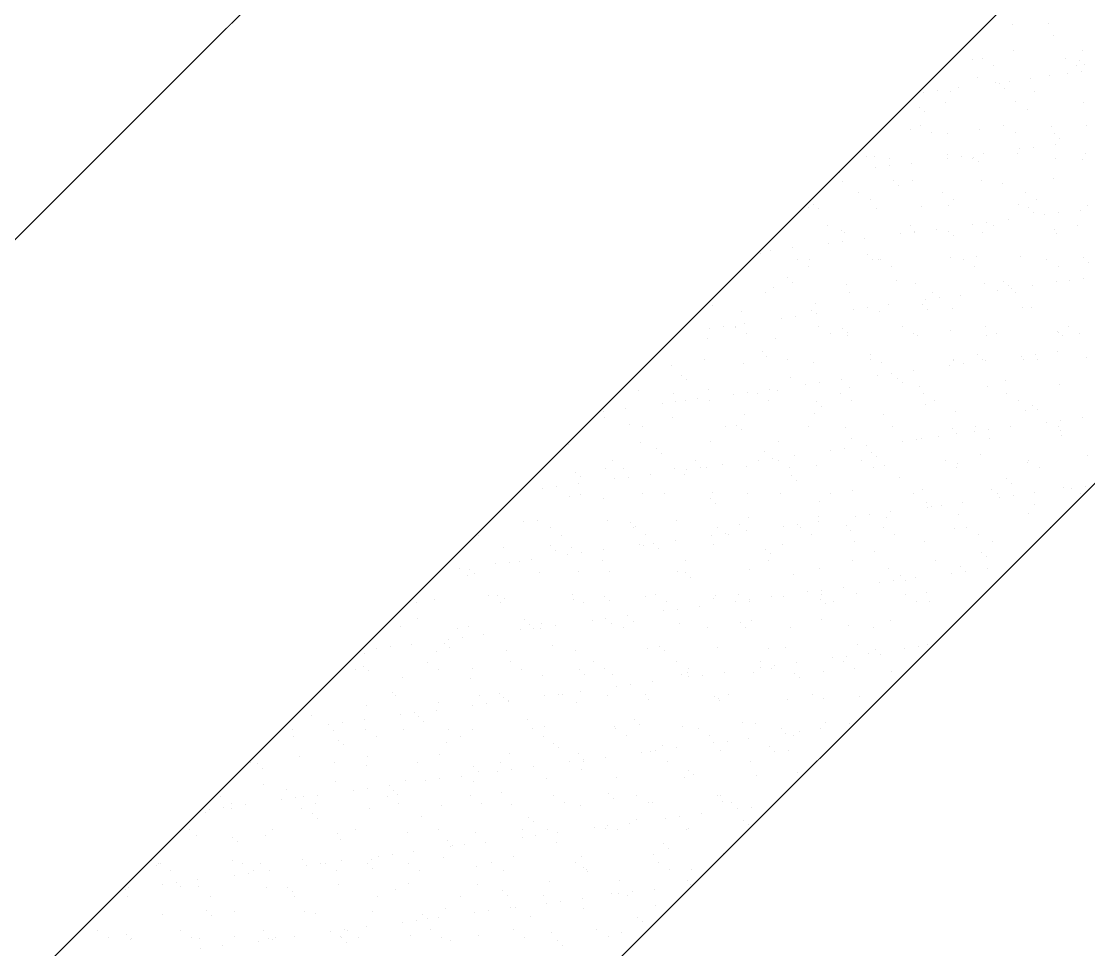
# Model space of a CAD drawing. Header units: millimetres. Extents: x 89805 to 1757503, y 48266 to 267832.
# Drawn here: x 953853.8 to 954253, y 159428.2 to 159775.5 of the extents above; entities that cross this region are included whole.
import ezdxf

# ---------------------------------------------------------------- set-up
doc = ezdxf.new("R2010")
doc.units = ezdxf.units.MM
doc.header["$LTSCALE"] = 1000
doc.layers.add('WALL', color=111, linetype='Continuous')

msp = doc.modelspace()

# ---------------------------------------------------------------- linework, layer by layer
at = {"color": 8, "ltscale": 0.7}
for p, q in [((954224.46, 159774.33), (954224.46, 159774.33)), ((954237.83, 159774.57), (954237.83, 159774.57)), ((954239.73, 159770.03), (954239.73, 159770.03)), ((954224.94, 159764.68), (954224.94, 159764.68)), ((954250.52, 159764.56), (954250.52, 159764.56)), ((954209.67, 159761.26), (954209.67, 159761.26)), ((954213.14, 159761.64), (954213.14, 159761.64)), ((954244.28, 159761.7), (954244.28, 159761.7)), ((954249.68, 159760.91), (954249.68, 159760.91)), ((954217.35, 159758.96), (954217.35, 159758.96)), ((954248.49, 159759.01), (954248.49, 159759.01)), ((954250.14, 159756.68), (954250.14, 159756.68)), ((954251.52, 159759.22), (954251.52, 159759.22)), ((954211.45, 159754.33), (954211.45, 159754.33)), ((954218.02, 159752.45), (954218.02, 159752.45)), ((954223.22, 159753.14), (954223.22, 159753.14)), ((954231.35, 159754.21), (954231.35, 159754.21)), ((954238.46, 159755.31), (954238.46, 159755.31)), ((954244.94, 159755.99), (954244.94, 159755.99)), ((954191.1, 159748.91), (954191.1, 159748.91)), ((954196.31, 159749.59), (954196.31, 159749.59)), ((954201.39, 159749.23), (954201.39, 159749.23)), ((954204.44, 159750.66), (954204.44, 159750.66)), ((954219.62, 159752.14), (954219.62, 159752.14)), ((954221.46, 159750.45), (954221.46, 159750.45)), ((954232.53, 159749.29), (954232.53, 159749.29)), ((954199.39, 159745.08), (954199.39, 159745.08)), ((954225.57, 159745.41), (954225.57, 159745.41)), ((954251.15, 159745.29), (954251.15, 159745.29)), ((954189.56, 159743.36), (954189.56, 159743.36)), ((954191.4, 159741.67), (954191.4, 159741.67)), ((954230.16, 159742.48), (954230.16, 159742.48)), ((954190.07, 159736.55), (954190.07, 159736.55)), ((954221.21, 159736.6), (954221.21, 159736.6)), ((954252.35, 159736.66), (954252.35, 159736.66)), ((954186.5, 159735.19), (954186.5, 159735.19)), ((954194.29, 159733.86), (954194.29, 159733.86)), ((954200.1, 159733.7), (954200.1, 159733.7)), ((954212.08, 159735.06), (954212.08, 159735.06)), ((954225.43, 159733.92), (954225.43, 159733.92)), ((954239.09, 159736.04), (954239.09, 159736.04)), ((954240.12, 159733.36), (954240.12, 159733.36)), ((954240.57, 159729.53), (954240.57, 159729.53)), ((954241.96, 159731.67), (954241.96, 159731.67)), ((954170.04, 159724.92), (954170.04, 159724.92)), ((954173.01, 159724.84), (954173.01, 159724.84)), ((954200.02, 159725.81), (954200.02, 159725.81)), ((954205.53, 159724.91), (954205.53, 159724.91)), ((954210.05, 159724.58), (954210.05, 159724.58)), ((954213.66, 159725.98), (954213.66, 159725.98)), ((954226.2, 159726.15), (954226.2, 159726.15)), ((954227.24, 159727.77), (954227.24, 159727.77)), ((954232.44, 159728.46), (954232.44, 159728.46)), ((954251.78, 159726.02), (954251.78, 159726.02)), ((954173.4, 159720.69), (954173.4, 159720.69)), ((954178.33, 159724.13), (954178.33, 159724.13)), ((954178.61, 159721.37), (954178.61, 159721.37)), ((954186.74, 159722.44), (954186.74, 159722.44)), ((954200.32, 159724.23), (954200.32, 159724.23)), ((954209.47, 159724.19), (954209.47, 159724.19)), ((954211.9, 159722.89), (954211.9, 159722.89)), ((954240.61, 159724.24), (954240.61, 159724.24)), ((954250.66, 159723.69), (954250.66, 159723.69)), ((954159.82, 159718.9), (954159.82, 159718.9)), ((954239.72, 159716.77), (954239.72, 159716.77)), ((954160.95, 159715.59), (954160.95, 159715.59)), ((954179.99, 159715.8), (954179.99, 159715.8)), ((954181.84, 159714.11), (954181.84, 159714.11)), ((954187.13, 159715.92), (954187.13, 159715.92)), ((954212.71, 159715.8), (954212.71, 159715.8)), ((954220.6, 159714.92), (954220.6, 159714.92)), ((954167.01, 159711.45), (954167.01, 159711.45)), ((954171.22, 159708.76), (954171.22, 159708.76)), ((954198.15, 159711.5), (954198.15, 159711.5)), ((954202.36, 159708.82), (954202.36, 159708.82)), ((954229.29, 159711.56), (954229.29, 159711.56)), ((954233.51, 159708.87), (954233.51, 159708.87)), ((954148.06, 159705.69), (954148.06, 159705.69)), ((954149.93, 159707.03), (954149.93, 159707.03)), ((954151.77, 159705.34), (954151.77, 159705.34)), ((954173.64, 159705.57), (954173.64, 159705.57)), ((954190.54, 159706.14), (954190.54, 159706.14)), ((954200.65, 159706.54), (954200.65, 159706.54)), ((954226.83, 159706.88), (954226.83, 159706.88)), ((954230.55, 159705.8), (954230.55, 159705.8)), ((954249.79, 159704.85), (954249.79, 159704.85)), ((954252.41, 159706.75), (954252.41, 159706.75)), ((954222.88, 159701.31), (954222.88, 159701.31)), ((954232.39, 159704.11), (954232.39, 159704.11)), ((954236.46, 159703.1), (954236.46, 159703.1)), ((954241.66, 159703.78), (954241.66, 159703.78)), ((954155.26, 159699.03), (954155.26, 159699.03)), ((954160.47, 159697.36), (954160.47, 159697.36)), ((954186.4, 159699.09), (954186.4, 159699.09)), ((954187.76, 159696.65), (954187.76, 159696.65)), ((954187.83, 159696.69), (954187.83, 159696.69)), ((954195.96, 159697.76), (954195.96, 159697.76)), ((954200.49, 159697.02), (954200.49, 159697.02)), ((954209.54, 159699.55), (954209.54, 159699.55)), ((954214.75, 159700.24), (954214.75, 159700.24)), ((954217.55, 159699.15), (954217.55, 159699.15)), ((954240.35, 159697.5), (954240.35, 159697.5)), ((954248.69, 159699.2), (954248.69, 159699.2)), ((954160.91, 159693.15), (954160.91, 159693.15)), ((954161.58, 159696.32), (954161.58, 159696.32)), ((954169.04, 159694.22), (954169.04, 159694.22)), ((954182.62, 159696.01), (954182.62, 159696.01)), ((954202.33, 159695.33), (954202.33, 159695.33)), ((954213.34, 159696.53), (954213.34, 159696.53)), ((954241.09, 159696.14), (954241.09, 159696.14)), ((954130.41, 159688.59), (954130.41, 159688.59)), ((954133.99, 159689.61), (954133.99, 159689.61)), ((954142.12, 159690.68), (954142.12, 159690.68)), ((954155.71, 159692.46), (954155.71, 159692.46)), ((954143.94, 159686.35), (954143.94, 159686.35)), ((954148.69, 159686.42), (954148.69, 159686.42)), ((954170.43, 159688.24), (954170.43, 159688.24)), ((954172.27, 159686.55), (954172.27, 159686.55)), ((954174.27, 159686.3), (954174.27, 159686.3)), ((954175.08, 159686.41), (954175.08, 159686.41)), ((954201.28, 159687.28), (954201.28, 159687.28)), ((954206.22, 159686.46), (954206.22, 159686.46)), ((954211.03, 159687.36), (954211.03, 159687.36)), ((954227.46, 159687.61), (954227.46, 159687.61)), ((954237.36, 159686.52), (954237.36, 159686.52)), ((954251.05, 159687.02), (954251.05, 159687.02)), ((954252.89, 159685.33), (954252.89, 159685.33)), ((954148.16, 159683.66), (954148.16, 159683.66)), ((954179.3, 159683.72), (954179.3, 159683.72)), ((954210.44, 159683.78), (954210.44, 159683.78)), ((954241.58, 159683.83), (954241.58, 159683.83)), ((954140.37, 159679.47), (954140.37, 159679.47)), ((954142.21, 159677.78), (954142.21, 159677.78)), ((954162.21, 159677.05), (954162.21, 159677.05)), ((954180.97, 159678.58), (954180.97, 159678.58)), ((954188.39, 159677.38), (954188.39, 159677.38)), ((954213.97, 159677.26), (954213.97, 159677.26)), ((954220.99, 159678.24), (954220.99, 159678.24)), ((954232.1, 159676.63), (954232.1, 159676.63)), ((954240.98, 159678.23), (954240.98, 159678.23)), ((954245.68, 159678.42), (954245.68, 159678.42)), ((954250.88, 159679.1), (954250.88, 159679.1)), ((954132.2, 159673.94), (954132.2, 159673.94)), ((954135.2, 159676.08), (954135.2, 159676.08)), ((954163.34, 159673.99), (954163.34, 159673.99)), ((954194.48, 159674.05), (954194.48, 159674.05)), ((954205.18, 159673.09), (954205.18, 159673.09)), ((954218.76, 159674.87), (954218.76, 159674.87)), ((954222.83, 159676.55), (954222.83, 159676.55)), ((954223.97, 159675.56), (954223.97, 159675.56)), ((954225.62, 159674.11), (954225.62, 159674.11)), ((954112.15, 159669), (954112.15, 159669)), ((954150.91, 159669.81), (954150.91, 159669.81)), ((954178.26, 159669.54), (954178.26, 159669.54)), ((954190.92, 159669.46), (954190.92, 159669.46)), ((954191.84, 159671.33), (954191.84, 159671.33)), ((954197.05, 159672.02), (954197.05, 159672.02)), ((954123.14, 159666.82), (954123.14, 159666.82)), ((954143.21, 159664.93), (954143.21, 159664.93)), ((954149.32, 159667.16), (954149.32, 159667.16)), ((954151.34, 159666), (954151.34, 159666)), ((954164.93, 159667.79), (954164.93, 159667.79)), ((954170.13, 159668.47), (954170.13, 159668.47)), ((954174.9, 159667.03), (954174.9, 159667.03)), ((954192.77, 159667.77), (954192.77, 159667.77)), ((954201.91, 159668.01), (954201.91, 159668.01)), ((954228.09, 159668.34), (954228.09, 159668.34)), ((954231.53, 159668.58), (954231.53, 159668.58)), ((954111.09, 159660.7), (954111.09, 159660.7)), ((954116.29, 159661.38), (954116.29, 159661.38)), ((954120.85, 159661.03), (954120.85, 159661.03)), ((954120.88, 159661.25), (954120.88, 159661.25)), ((954124.42, 159662.45), (954124.42, 159662.45)), ((954138.01, 159664.24), (954138.01, 159664.24)), ((954152.02, 159661.31), (954152.02, 159661.31)), ((954160.86, 159660.69), (954160.86, 159660.69)), ((954183.16, 159661.37), (954183.16, 159661.37)), ((954214.3, 159661.42), (954214.3, 159661.42)), ((954245.44, 159661.48), (954245.44, 159661.48)), ((954110.25, 159656.93), (954110.25, 159656.93)), ((954125.09, 159658.57), (954125.09, 159658.57)), ((954135.83, 159656.81), (954135.83, 159656.81)), ((954156.23, 159658.62), (954156.23, 159658.62)), ((954162.71, 159659), (954162.71, 159659)), ((954162.84, 159657.78), (954162.84, 159657.78)), ((954187.38, 159658.68), (954187.38, 159658.68)), ((954189.02, 159658.11), (954189.02, 159658.11)), ((954201.47, 159659.8), (954201.47, 159659.8)), ((954214.6, 159657.99), (954214.6, 159657.99)), ((954218.52, 159658.74), (954218.52, 159658.74)), ((954241.48, 159659.46), (954241.48, 159659.46)), ((954241.61, 159658.96), (954241.61, 159658.96)), ((954243.33, 159657.77), (954243.33, 159657.77)), ((954249.66, 159658.79), (954249.66, 159658.79)), ((954109.13, 159648.84), (954109.13, 159648.84)), ((954130.8, 159651.91), (954130.8, 159651.91)), ((954132.65, 159650.22), (954132.65, 159650.22)), ((954140.27, 159648.89), (954140.27, 159648.89)), ((954171.41, 159651.02), (954171.41, 159651.02)), ((954171.41, 159648.95), (954171.41, 159648.95)), ((954202.54, 159648.74), (954202.54, 159648.74)), ((954202.56, 159649.01), (954202.56, 159649.01)), ((954211.42, 159650.68), (954211.42, 159650.68)), ((954213.26, 159648.99), (954213.26, 159648.99)), ((954227.98, 159650.2), (954227.98, 159650.2)), ((954228.72, 159649.07), (954228.72, 159649.07)), ((954233.19, 159650.88), (954233.19, 159650.88)), ((954233.7, 159649.06), (954233.7, 159649.06)), ((954241.32, 159651.95), (954241.32, 159651.95)), ((954252.02, 159649.8), (954252.02, 159649.8)), ((954096.76, 159646.58), (954096.76, 159646.58)), ((954123.77, 159647.55), (954123.77, 159647.55)), ((954149.95, 159647.89), (954149.95, 159647.89)), ((954175.53, 159647.77), (954175.53, 159647.77)), ((954187.48, 159644.86), (954187.48, 159644.86)), ((954201.06, 159646.65), (954201.06, 159646.65)), ((954206.27, 159647.34), (954206.27, 159647.34)), ((954214.4, 159648.41), (954214.4, 159648.41)), ((954100.74, 159643.13), (954100.74, 159643.13)), ((954102.58, 159641.44), (954102.58, 159641.44)), ((954141.34, 159642.25), (954141.34, 159642.25)), ((954160.56, 159641.32), (954160.56, 159641.32)), ((954174.15, 159643.11), (954174.15, 159643.11)), ((954179.35, 159643.79), (954179.35, 159643.79)), ((954181.36, 159641.9), (954181.36, 159641.9)), ((954221.96, 159641.02), (954221.96, 159641.02)), ((954084.71, 159637.33), (954084.71, 159637.33)), ((954110.88, 159637.66), (954110.88, 159637.66)), ((954125.51, 159636.71), (954125.51, 159636.71)), ((954133.64, 159637.78), (954133.64, 159637.78)), ((954136.46, 159637.54), (954136.46, 159637.54)), ((954147.23, 159639.56), (954147.23, 159639.56)), ((954152.43, 159640.25), (954152.43, 159640.25)), ((954163.47, 159638.51), (954163.47, 159638.51)), ((954183.2, 159640.22), (954183.2, 159640.22)), ((954189.65, 159638.85), (954189.65, 159638.85)), ((954215.23, 159638.72), (954215.23, 159638.72)), ((954242.24, 159639.7), (954242.24, 159639.7)), ((954097.81, 159636.15), (954097.81, 159636.15)), ((954098.6, 159633.16), (954098.6, 159633.16)), ((954102.03, 159633.47), (954102.03, 159633.47)), ((954106.73, 159634.23), (954106.73, 159634.23)), ((954111.28, 159633.47), (954111.28, 159633.47)), ((954120.31, 159636.02), (954120.31, 159636.02)), ((954128.95, 159636.21), (954128.95, 159636.21)), ((954133.17, 159633.52), (954133.17, 159633.52)), ((954151.3, 159633.13), (954151.3, 159633.13)), ((954160.09, 159636.27), (954160.09, 159636.27)), ((954164.31, 159633.58), (954164.31, 159633.58)), ((954191.23, 159636.32), (954191.23, 159636.32)), ((954195.45, 159633.64), (954195.45, 159633.64)), ((954222.38, 159636.38), (954222.38, 159636.38)), ((954226.59, 159633.69), (954226.59, 159633.69)), ((954071.68, 159629.62), (954071.68, 159629.62)), ((954079.81, 159630.69), (954079.81, 159630.69)), ((954093.39, 159632.48), (954093.39, 159632.48)), ((954153.14, 159631.44), (954153.14, 159631.44)), ((954191.9, 159632.24), (954191.9, 159632.24)), ((954203.17, 159629.47), (954203.17, 159629.47)), ((954229.35, 159629.8), (954229.35, 159629.8)), ((954231.92, 159631.9), (954231.92, 159631.9)), ((954233.76, 159630.21), (954233.76, 159630.21)), ((954071.81, 159627.44), (954071.81, 159627.44)), ((954081.22, 159624.69), (954081.22, 159624.69)), ((954097.39, 159627.31), (954097.39, 159627.31)), ((954124.4, 159628.29), (954124.4, 159628.29)), ((954150.58, 159628.62), (954150.58, 159628.62)), ((954176.16, 159628.5), (954176.16, 159628.5)), ((954237.2, 159625.52), (954237.2, 159625.52)), ((954242.41, 159626.2), (954242.41, 159626.2)), ((954250.54, 159627.27), (954250.54, 159627.27)), ((954086.07, 159623.74), (954086.07, 159623.74)), ((954117.21, 159623.8), (954117.21, 159623.8)), ((954121.24, 159624.35), (954121.24, 159624.35)), ((954123.08, 159622.66), (954123.08, 159622.66)), ((954148.35, 159623.85), (954148.35, 159623.85)), ((954161.84, 159623.47), (954161.84, 159623.47)), ((954179.49, 159623.91), (954179.49, 159623.91)), ((954201.86, 159623.12), (954201.86, 159623.12)), ((954203.7, 159621.43), (954203.7, 159621.43)), ((954210.28, 159621.97), (954210.28, 159621.97)), ((954210.63, 159623.97), (954210.63, 159623.97)), ((954215.49, 159622.66), (954215.49, 159622.66)), ((954223.62, 159623.73), (954223.62, 159623.73)), ((954241.77, 159624.02), (954241.77, 159624.02)), ((954242.46, 159622.24), (954242.46, 159622.24)), ((954058.33, 159617.09), (954058.33, 159617.09)), ((954085.34, 159618.06), (954085.34, 159618.06)), ((954111.51, 159618.39), (954111.51, 159618.39)), ((954137.09, 159618.27), (954137.09, 159618.27)), ((954164.1, 159619.24), (954164.1, 159619.24)), ((954183.36, 159618.43), (954183.36, 159618.43)), ((954188.57, 159619.12), (954188.57, 159619.12)), ((954190.28, 159619.58), (954190.28, 159619.58)), ((954196.7, 159620.19), (954196.7, 159620.19)), ((954215.86, 159619.46), (954215.86, 159619.46)), ((954242.87, 159620.43), (954242.87, 159620.43)), ((954091.18, 159615.57), (954091.18, 159615.57)), ((954093.02, 159613.89), (954093.02, 159613.89)), ((954131.78, 159614.69), (954131.78, 159614.69)), ((954142.86, 159613.1), (954142.86, 159613.1)), ((954156.45, 159614.89), (954156.45, 159614.89)), ((954161.65, 159615.57), (954161.65, 159615.57)), ((954169.78, 159616.64), (954169.78, 159616.64)), ((954171.79, 159614.35), (954171.79, 159614.35)), ((954212.4, 159613.46), (954212.4, 159613.46)), ((954252.41, 159613.12), (954252.41, 159613.12)), ((954074.75, 159611.06), (954074.75, 159611.06)), ((954105.89, 159611.11), (954105.89, 159611.11)), ((954115.95, 159609.56), (954115.95, 159609.56)), ((954125.03, 159609.02), (954125.03, 159609.02)), ((954129.53, 159611.34), (954129.53, 159611.34)), ((954134.73, 159612.03), (954134.73, 159612.03)), ((954137.03, 159611.17), (954137.03, 159611.17)), ((954151.21, 159609.35), (954151.21, 159609.35)), ((954168.17, 159611.23), (954168.17, 159611.23)), ((954173.64, 159612.66), (954173.64, 159612.66)), ((954176.79, 159609.23), (954176.79, 159609.23)), ((954199.31, 159611.28), (954199.31, 159611.28)), ((954203.8, 159610.2), (954203.8, 159610.2)), ((954229.98, 159610.54), (954229.98, 159610.54)), ((954230.45, 159611.34), (954230.45, 159611.34)), ((954061.11, 159606.8), (954061.11, 159606.8)), ((954062.96, 159605.11), (954062.96, 159605.11)), ((954072.44, 159608.17), (954072.44, 159608.17)), ((954078.96, 159608.37), (954078.96, 159608.37)), ((954080.9, 159604.94), (954080.9, 159604.94)), ((954089.03, 159606.01), (954089.03, 159606.01)), ((954098.02, 159608.04), (954098.02, 159608.04)), ((954101.72, 159605.91), (954101.72, 159605.91)), ((954102.61, 159607.8), (954102.61, 159607.8)), ((954107.82, 159608.48), (954107.82, 159608.48)), ((954110.1, 159608.43), (954110.1, 159608.43)), ((954141.24, 159608.48), (954141.24, 159608.48)), ((954141.73, 159605.57), (954141.73, 159605.57)), ((954172.39, 159608.54), (954172.39, 159608.54)), ((954203.53, 159608.6), (954203.53, 159608.6)), ((954234.67, 159608.65), (954234.67, 159608.65)), ((954053.98, 159601.4), (954053.98, 159601.4)), ((954062.11, 159602.47), (954062.11, 159602.47)), ((954075.69, 159604.26), (954075.69, 159604.26)), ((954143.58, 159603.88), (954143.58, 159603.88)), ((954182.34, 159604.69), (954182.34, 159604.69)), ((954222.35, 159604.34), (954222.35, 159604.34)), ((954224.2, 159602.65), (954224.2, 159602.65)), ((954243.5, 159601.16), (954243.5, 159601.16)), ((954246.42, 159600.84), (954246.42, 159600.84)), ((954251.63, 159601.53), (954251.63, 159601.53)), ((954048.78, 159600.71), (954048.78, 159600.71)), ((954058.96, 159597.82), (954058.96, 159597.82)), ((954063, 159598.64), (954063, 159598.64)), ((954071.66, 159597.14), (954071.66, 159597.14)), ((954085.97, 159598.79), (954085.97, 159598.79)), ((954094.14, 159598.7), (954094.14, 159598.7)), ((954111.67, 159596.79), (954111.67, 159596.79)), ((954112.14, 159599.13), (954112.14, 159599.13)), ((954125.28, 159598.76), (954125.28, 159598.76)), ((954137.72, 159599), (954137.72, 159599)), ((954156.43, 159598.81), (954156.43, 159598.81)), ((954164.73, 159599.98), (954164.73, 159599.98)), ((954187.57, 159598.87), (954187.57, 159598.87)), ((954190.91, 159600.31), (954190.91, 159600.31)), ((954216.49, 159600.19), (954216.49, 159600.19)), ((954218.71, 159598.93), (954218.71, 159598.93)), ((954219.5, 159597.3), (954219.5, 159597.3)), ((954224.71, 159597.98), (954224.71, 159597.98)), ((954232.84, 159599.05), (954232.84, 159599.05)), ((954249.85, 159598.98), (954249.85, 159598.98)), ((954113.52, 159595.1), (954113.52, 159595.1)), ((954152.28, 159595.91), (954152.28, 159595.91)), ((954192.29, 159595.56), (954192.29, 159595.56)), ((954192.58, 159593.75), (954192.58, 159593.75)), ((954194.13, 159593.88), (954194.13, 159593.88)), ((954197.79, 159594.44), (954197.79, 159594.44)), ((954205.92, 159595.51), (954205.92, 159595.51)), ((954232.9, 159594.68), (954232.9, 159594.68)), ((954073.07, 159588.9), (954073.07, 159588.9)), ((954098.65, 159588.78), (954098.65, 159588.78)), ((954125.66, 159589.75), (954125.66, 159589.75)), ((954151.84, 159590.08), (954151.84, 159590.08)), ((954165.67, 159590.21), (954165.67, 159590.21)), ((954170.87, 159590.89), (954170.87, 159590.89)), ((954177.42, 159589.96), (954177.42, 159589.96)), ((954179, 159591.97), (954179, 159591.97)), ((954204.43, 159590.93), (954204.43, 159590.93)), ((954230.61, 159591.27), (954230.61, 159591.27)), ((954041.6, 159588.36), (954041.6, 159588.36)), ((954046.9, 159588.57), (954046.9, 159588.57)), ((954051.68, 159585.96), (954051.68, 159585.96)), ((954081.61, 159588.02), (954081.61, 159588.02)), ((954082.82, 159586.02), (954082.82, 159586.02)), ((954083.45, 159586.33), (954083.45, 159586.33)), ((954113.96, 159586.07), (954113.96, 159586.07)), ((954122.21, 159587.13), (954122.21, 159587.13)), ((954125.17, 159584.88), (954125.17, 159584.88)), ((954138.75, 159586.67), (954138.75, 159586.67)), ((954143.95, 159587.35), (954143.95, 159587.35)), ((954145.1, 159586.13), (954145.1, 159586.13)), ((954152.08, 159588.42), (954152.08, 159588.42)), ((954162.23, 159586.79), (954162.23, 159586.79)), ((954164.07, 159585.1), (954164.07, 159585.1)), ((954176.25, 159586.19), (954176.25, 159586.19)), ((954202.83, 159585.9), (954202.83, 159585.9)), ((954207.39, 159586.24), (954207.39, 159586.24)), ((954238.53, 159586.3), (954238.53, 159586.3)), ((954024.76, 159583.22), (954024.76, 159583.22)), ((954055.9, 159583.27), (954055.9, 159583.27)), ((954087.04, 159583.33), (954087.04, 159583.33)), ((954098.25, 159581.33), (954098.25, 159581.33)), ((954111.83, 159583.12), (954111.83, 159583.12)), ((954117.04, 159583.81), (954117.04, 159583.81)), ((954118.18, 159583.39), (954118.18, 159583.39)), ((954149.32, 159583.44), (954149.32, 159583.44)), ((954180.46, 159583.5), (954180.46, 159583.5)), ((954191.54, 159581.04), (954191.54, 159581.04)), ((954211.6, 159583.56), (954211.6, 159583.56)), ((954217.12, 159580.92), (954217.12, 159580.92)), ((954034.01, 159578.67), (954034.01, 159578.67)), ((954051.55, 159579.24), (954051.55, 159579.24)), ((954053.39, 159577.55), (954053.39, 159577.55)), ((954059.59, 159578.55), (954059.59, 159578.55)), ((954071.33, 159577.79), (954071.33, 159577.79)), ((954084.91, 159579.58), (954084.91, 159579.58)), ((954086.6, 159579.52), (954086.6, 159579.52)), ((954090.12, 159580.26), (954090.12, 159580.26)), ((954092.15, 159578.35), (954092.15, 159578.35)), ((954112.77, 159579.86), (954112.77, 159579.86)), ((954132.17, 159578.01), (954132.17, 159578.01)), ((954138.35, 159579.73), (954138.35, 159579.73)), ((954165.36, 159580.71), (954165.36, 159580.71)), ((954172.77, 159577.13), (954172.77, 159577.13)), ((954212.79, 159576.78), (954212.79, 159576.78)), ((954036.28, 159573.18), (954036.28, 159573.18)), ((954039.94, 159573.55), (954039.94, 159573.55)), ((954044.41, 159574.25), (954044.41, 159574.25)), ((954058, 159576.03), (954058, 159576.03)), ((954063.2, 159576.72), (954063.2, 159576.72)), ((954071.08, 159573.6), (954071.08, 159573.6)), ((954102.22, 159573.66), (954102.22, 159573.66)), ((954133.36, 159573.71), (954133.36, 159573.71)), ((954134.01, 159576.32), (954134.01, 159576.32)), ((954164.5, 159573.77), (954164.5, 159573.77)), ((954195.64, 159573.83), (954195.64, 159573.83)), ((954214.63, 159575.09), (954214.63, 159575.09)), ((954017.5, 159570.7), (954017.5, 159570.7)), ((954021.49, 159570.46), (954021.49, 159570.46)), ((954031.08, 159572.49), (954031.08, 159572.49)), ((954047.53, 159569.3), (954047.53, 159569.3)), ((954062.09, 159569.58), (954062.09, 159569.58)), ((954073.7, 159569.63), (954073.7, 159569.63)), ((954099.28, 159569.51), (954099.28, 159569.51)), ((954102.11, 159569.23), (954102.11, 159569.23)), ((954126.29, 159570.48), (954126.29, 159570.48)), ((954152.47, 159570.82), (954152.47, 159570.82)), ((954178.05, 159570.69), (954178.05, 159570.69)), ((954201.8, 159569.08), (954201.8, 159569.08)), ((954205.06, 159571.67), (954205.06, 159571.67)), ((954207.01, 159569.76), (954207.01, 159569.76)), ((954215.14, 159570.83), (954215.14, 159570.83)), ((954020.52, 159568.32), (954020.52, 159568.32)), ((954023.33, 159568.77), (954023.33, 159568.77)), ((954103.95, 159567.55), (954103.95, 159567.55)), ((954142.71, 159568.35), (954142.71, 159568.35)), ((954174.89, 159565.53), (954174.89, 159565.53)), ((954180.09, 159566.22), (954180.09, 159566.22)), ((954182.73, 159568.01), (954182.73, 159568.01)), ((954184.57, 159566.32), (954184.57, 159566.32)), ((954188.22, 159567.29), (954188.22, 159567.29)), ((954028.61, 159560.86), (954028.61, 159560.86)), ((954059.76, 159560.92), (954059.76, 159560.92)), ((954090.9, 159560.98), (954090.9, 159560.98)), ((954122.04, 159561.03), (954122.04, 159561.03)), ((954147.97, 159561.99), (954147.97, 159561.99)), ((954153.17, 159562.67), (954153.17, 159562.67)), ((954153.18, 159561.09), (954153.18, 159561.09)), ((954161.3, 159563.74), (954161.3, 159563.74)), ((954165.99, 159561.44), (954165.99, 159561.44)), ((954184.32, 159561.15), (954184.32, 159561.15)), ((954192.17, 159561.77), (954192.17, 159561.77)), ((954001.69, 159558.12), (954001.69, 159558.12)), ((954008.46, 159559.07), (954008.46, 159559.07)), ((954032.03, 159560.8), (954032.03, 159560.8)), ((954032.83, 159558.18), (954032.83, 159558.18)), ((954034.64, 159559.4), (954034.64, 159559.4)), ((954060.22, 159559.28), (954060.22, 159559.28)), ((954063.97, 159558.23), (954063.97, 159558.23)), ((954072.05, 159560.46), (954072.05, 159560.46)), ((954073.89, 159558.77), (954073.89, 159558.77)), ((954087.23, 159560.26), (954087.23, 159560.26)), ((954095.11, 159558.29), (954095.11, 159558.29)), ((954112.65, 159559.57), (954112.65, 159559.57)), ((954113.4, 159560.59), (954113.4, 159560.59)), ((954121.05, 159558.44), (954121.05, 159558.44)), ((954126.26, 159559.13), (954126.26, 159559.13)), ((954126.26, 159558.35), (954126.26, 159558.35)), ((954134.39, 159560.2), (954134.39, 159560.2)), ((954138.98, 159560.47), (954138.98, 159560.47)), ((954152.66, 159559.23), (954152.66, 159559.23)), ((954154.51, 159557.54), (954154.51, 159557.54)), ((954157.4, 159558.4), (954157.4, 159558.4)), ((954188.54, 159558.46), (954188.54, 159558.46)), ((954193.27, 159558.35), (954193.27, 159558.35)), ((954080.55, 159553.11), (954080.55, 159553.11)), ((954094.13, 159554.9), (954094.13, 159554.9)), ((954099.34, 159555.59), (954099.34, 159555.59)), ((954107.47, 159556.66), (954107.47, 159556.66)), ((953995.57, 159549.18), (953995.57, 159549.18)), ((954001.97, 159552.02), (954001.97, 159552.02)), ((954021.15, 159549.06), (954021.15, 159549.06)), ((954041.98, 159551.68), (954041.98, 159551.68)), ((954043.83, 159549.99), (954043.83, 159549.99)), ((954048.16, 159550.03), (954048.16, 159550.03)), ((954053.63, 159549.57), (954053.63, 159549.57)), ((954067.22, 159551.36), (954067.22, 159551.36)), ((954072.42, 159552.04), (954072.42, 159552.04)), ((954074.33, 159550.36), (954074.33, 159550.36)), ((954082.59, 159550.8), (954082.59, 159550.8)), ((954099.91, 159550.24), (954099.91, 159550.24)), ((954122.6, 159550.45), (954122.6, 159550.45)), ((954126.92, 159551.21), (954126.92, 159551.21)), ((954153.1, 159551.55), (954153.1, 159551.55)), ((954163.21, 159549.57), (954163.21, 159549.57)), ((954178.68, 159551.42), (954178.68, 159551.42)), ((954016.87, 159548.45), (954016.87, 159548.45)), ((954018.59, 159544.95), (954018.59, 159544.95)), ((954026.72, 159546.02), (954026.72, 159546.02)), ((954040.3, 159547.81), (954040.3, 159547.81)), ((954045.5, 159548.5), (954045.5, 159548.5)), ((954048.01, 159548.5), (954048.01, 159548.5)), ((954079.15, 159548.56), (954079.15, 159548.56)), ((954110.3, 159548.62), (954110.3, 159548.62)), ((954124.45, 159548.76), (954124.45, 159548.76)), ((954141.44, 159548.67), (954141.44, 159548.67)), ((954172.58, 159548.73), (954172.58, 159548.73)), ((953991.67, 159541.41), (953991.67, 159541.41)), ((953999.8, 159542.48), (953999.8, 159542.48)), ((954011.92, 159542.9), (954011.92, 159542.9)), ((954013.38, 159544.27), (954013.38, 159544.27)), ((954013.77, 159541.22), (954013.77, 159541.22)), ((954052.53, 159542.02), (954052.53, 159542.02)), ((954087.86, 159540.99), (954087.86, 159540.99)), ((954092.54, 159541.68), (954092.54, 159541.68)), ((954114.03, 159541.32), (954114.03, 159541.32)), ((954139.61, 159541.2), (954139.61, 159541.2)), ((954166.62, 159542.17), (954166.62, 159542.17)), ((954184.11, 159540.85), (954184.11, 159540.85)), ((954189.31, 159541.54), (954189.31, 159541.54)), ((954192.8, 159542.51), (954192.8, 159542.51)), ((953982.08, 159538.83), (953982.08, 159538.83)), ((953986.46, 159540.73), (953986.46, 159540.73)), ((954009.09, 159539.8), (954009.09, 159539.8)), ((954035.27, 159540.14), (954035.27, 159540.14)), ((954060.85, 159540.01), (954060.85, 159540.01)), ((954094.39, 159539.99), (954094.39, 159539.99)), ((954133.15, 159540.79), (954133.15, 159540.79)), ((954157.19, 159537.31), (954157.19, 159537.31)), ((954162.39, 159538), (954162.39, 159538)), ((954170.52, 159539.07), (954170.52, 159539.07)), ((954173.16, 159540.45), (954173.16, 159540.45)), ((954175, 159538.76), (954175, 159538.76)), ((953978.63, 159533.02), (953978.63, 159533.02)), ((953981.86, 159534.13), (953981.86, 159534.13)), ((954005.55, 159535.76), (954005.55, 159535.76)), ((954009.77, 159533.08), (954009.77, 159533.08)), ((954022.47, 159533.24), (954022.47, 159533.24)), ((954036.69, 159535.82), (954036.69, 159535.82)), ((954040.91, 159533.13), (954040.91, 159533.13)), ((954062.48, 159532.9), (954062.48, 159532.9)), ((954067.83, 159535.88), (954067.83, 159535.88)), ((954072.05, 159533.19), (954072.05, 159533.19)), ((954098.97, 159535.93), (954098.97, 159535.93)), ((954103.19, 159533.25), (954103.19, 159533.25)), ((954130.12, 159535.99), (954130.12, 159535.99)), ((954130.27, 159533.77), (954130.27, 159533.77)), ((954134.33, 159533.3), (954134.33, 159533.3)), ((954135.48, 159534.45), (954135.48, 159534.45)), ((954143.61, 159535.52), (954143.61, 159535.52)), ((954161.26, 159536.05), (954161.26, 159536.05)), ((954165.47, 159533.36), (954165.47, 159533.36)), ((953970.02, 159529.58), (953970.02, 159529.58)), ((953983.71, 159532.44), (953983.71, 159532.44)), ((953996.2, 159529.91), (953996.2, 159529.91)), ((954021.78, 159529.79), (954021.78, 159529.79)), ((954048.79, 159530.76), (954048.79, 159530.76)), ((954064.32, 159531.21), (954064.32, 159531.21)), ((954074.96, 159531.09), (954074.96, 159531.09)), ((954100.54, 159530.97), (954100.54, 159530.97)), ((954103.09, 159532.02), (954103.09, 159532.02)), ((954103.35, 159530.22), (954103.35, 159530.22)), ((954108.56, 159530.91), (954108.56, 159530.91)), ((954116.69, 159531.98), (954116.69, 159531.98)), ((954127.55, 159531.95), (954127.55, 159531.95)), ((954143.1, 159531.67), (954143.1, 159531.67)), ((954144.94, 159529.98), (954144.94, 159529.98)), ((954153.73, 159532.28), (954153.73, 159532.28)), ((954179.31, 159532.16), (954179.31, 159532.16)), ((954062.85, 159524.89), (954062.85, 159524.89)), ((954076.44, 159526.68), (954076.44, 159526.68)), ((954081.64, 159527.36), (954081.64, 159527.36)), ((954089.77, 159528.43), (954089.77, 159528.43)), ((953992.4, 159524.47), (953992.4, 159524.47)), ((953993.81, 159523.35), (953993.81, 159523.35)), ((954024.95, 159523.41), (954024.95, 159523.41)), ((954032.42, 159524.12), (954032.42, 159524.12)), ((954034.26, 159522.43), (954034.26, 159522.43)), ((954035.94, 159521.35), (954035.94, 159521.35)), ((954049.52, 159523.14), (954049.52, 159523.14)), ((954054.72, 159523.82), (954054.72, 159523.82)), ((954056.09, 159523.46), (954056.09, 159523.46)), ((954073.02, 159523.24), (954073.02, 159523.24)), ((954087.23, 159523.52), (954087.23, 159523.52)), ((954088.49, 159521.72), (954088.49, 159521.72)), ((954113.04, 159522.89), (954113.04, 159522.89)), ((954114.66, 159522.05), (954114.66, 159522.05)), ((954114.88, 159521.21), (954114.88, 159521.21)), ((954118.37, 159523.58), (954118.37, 159523.58)), ((954140.24, 159521.93), (954140.24, 159521.93)), ((954149.51, 159523.63), (954149.51, 159523.63)), ((954153.64, 159522.01), (954153.64, 159522.01)), ((954167.25, 159522.9), (954167.25, 159522.9)), ((953982.71, 159519.56), (953982.71, 159519.56)), ((954009.02, 159517.8), (954009.02, 159517.8)), ((954009.72, 159520.53), (954009.72, 159520.53)), ((954022.6, 159519.59), (954022.6, 159519.59)), ((954027.81, 159520.28), (954027.81, 159520.28)), ((954035.9, 159520.87), (954035.9, 159520.87)), ((954061.48, 159520.75), (954061.48, 159520.75)), ((953962.34, 159515.69), (953962.34, 159515.69)), ((953973.97, 159513.19), (953973.97, 159513.19)), ((953982.1, 159514.26), (953982.1, 159514.26)), ((953995.68, 159516.05), (953995.68, 159516.05)), ((954000.89, 159516.73), (954000.89, 159516.73)), ((954002.36, 159515.35), (954002.36, 159515.35)), ((954004.2, 159513.66), (954004.2, 159513.66)), ((954042.96, 159514.46), (954042.96, 159514.46)), ((954082.98, 159514.12), (954082.98, 159514.12)), ((954123.58, 159513.23), (954123.58, 159513.23)), ((954154.36, 159513.01), (954154.36, 159513.01)), ((953951.34, 159510.61), (953951.34, 159510.61)), ((953955.18, 159510.72), (953955.18, 159510.72)), ((953968.77, 159512.5), (953968.77, 159512.5)), ((953970.65, 159510.31), (953970.65, 159510.31)), ((953982.48, 159510.67), (953982.48, 159510.67)), ((953996.83, 159510.64), (953996.83, 159510.64)), ((954013.63, 159510.72), (954013.63, 159510.72)), ((954022.41, 159510.52), (954022.41, 159510.52)), ((954044.77, 159510.78), (954044.77, 159510.78)), ((954049.42, 159511.49), (954049.42, 159511.49)), ((954075.59, 159511.83), (954075.59, 159511.83)), ((954075.91, 159510.84), (954075.91, 159510.84)), ((954084.82, 159512.43), (954084.82, 159512.43)), ((954101.17, 159511.7), (954101.17, 159511.7)), ((954107.05, 159510.89), (954107.05, 159510.89)), ((954128.18, 159512.68), (954128.18, 159512.68)), ((954138.19, 159510.95), (954138.19, 159510.95)), ((954139.49, 159509.09), (954139.49, 159509.09)), ((954144.7, 159509.77), (954144.7, 159509.77)), ((954152.83, 159510.84), (954152.83, 159510.84)), ((954163.6, 159512.89), (954163.6, 159512.89)), ((953955.56, 159507.92), (953955.56, 159507.92)), ((953972.3, 159506.57), (953972.3, 159506.57)), ((953986.7, 159507.98), (953986.7, 159507.98)), ((954012.9, 159505.69), (954012.9, 159505.69)), ((954017.84, 159508.04), (954017.84, 159508.04)), ((954048.98, 159508.09), (954048.98, 159508.09)), ((954052.92, 159505.34), (954052.92, 159505.34)), ((954080.13, 159508.15), (954080.13, 159508.15)), ((954111.27, 159508.21), (954111.27, 159508.21)), ((954112.57, 159505.55), (954112.57, 159505.55)), ((954117.78, 159506.23), (954117.78, 159506.23)), ((954125.91, 159507.3), (954125.91, 159507.3)), ((954142.41, 159508.26), (954142.41, 159508.26)), ((953974.14, 159504.88), (953974.14, 159504.88)), ((954010.35, 159501.27), (954010.35, 159501.27)), ((954036.53, 159501.6), (954036.53, 159501.6)), ((954054.76, 159503.65), (954054.76, 159503.65)), ((954062.11, 159501.48), (954062.11, 159501.48)), ((954085.66, 159502), (954085.66, 159502)), ((954089.12, 159502.45), (954089.12, 159502.45)), ((954090.86, 159502.69), (954090.86, 159502.69)), ((954093.52, 159504.46), (954093.52, 159504.46)), ((954098.99, 159503.76), (954098.99, 159503.76)), ((954115.29, 159502.78), (954115.29, 159502.78)), ((954133.53, 159504.11), (954133.53, 159504.11)), ((954135.38, 159502.42), (954135.38, 159502.42)), ((954140.87, 159502.66), (954140.87, 159502.66)), ((953939.6, 159498.2), (953939.6, 159498.2)), ((953942.24, 159497.79), (953942.24, 159497.79)), ((953957.76, 159500.42), (953957.76, 159500.42)), ((953970.74, 159498.25), (953970.74, 159498.25)), ((953983.34, 159500.29), (953983.34, 159500.29)), ((954001.88, 159498.31), (954001.88, 159498.31)), ((954033.02, 159498.37), (954033.02, 159498.37)), ((954058.74, 159498.46), (954058.74, 159498.46)), ((954063.94, 159499.14), (954063.94, 159499.14)), ((954064.17, 159498.42), (954064.17, 159498.42)), ((954072.07, 159500.21), (954072.07, 159500.21)), ((954095.31, 159498.48), (954095.31, 159498.48)), ((954126.45, 159498.54), (954126.45, 159498.54)), ((953944.08, 159496.1), (953944.08, 159496.1)), ((953982.84, 159496.91), (953982.84, 159496.91)), ((954018.24, 159493.13), (954018.24, 159493.13)), ((954022.85, 159496.56), (954022.85, 159496.56)), ((954024.7, 159494.88), (954024.7, 159494.88)), ((954031.82, 159494.91), (954031.82, 159494.91)), ((954037.03, 159495.6), (954037.03, 159495.6)), ((954045.16, 159496.67), (954045.16, 159496.67)), ((954063.46, 159495.68), (954063.46, 159495.68)), ((954103.47, 159495.34), (954103.47, 159495.34)), ((954105.32, 159493.65), (954105.32, 159493.65)), ((954128.81, 159493.41), (954128.81, 159493.41)), ((954144.08, 159494.45), (954144.08, 159494.45)), ((953944.27, 159490.07), (953944.27, 159490.07)), ((953971.28, 159491.04), (953971.28, 159491.04)), ((953991.32, 159489.58), (953991.32, 159489.58)), ((953997.46, 159491.37), (953997.46, 159491.37)), ((954004.9, 159491.37), (954004.9, 159491.37)), ((954010.11, 159492.06), (954010.11, 159492.06)), ((954023.04, 159491.25), (954023.04, 159491.25)), ((954050.05, 159492.22), (954050.05, 159492.22)), ((954076.22, 159492.56), (954076.22, 159492.56)), ((954101.8, 159492.44), (954101.8, 159492.44)), ((953928.28, 159485.51), (953928.28, 159485.51)), ((953952.78, 159488.13), (953952.78, 159488.13)), ((953956.27, 159484.97), (953956.27, 159484.97)), ((953959.42, 159485.57), (953959.42, 159485.57)), ((953964.4, 159486.04), (953964.4, 159486.04)), ((953977.99, 159487.83), (953977.99, 159487.83)), ((953983.19, 159488.51), (953983.19, 159488.51)), ((953990.56, 159485.63), (953990.56, 159485.63)), ((953992.79, 159487.79), (953992.79, 159487.79)), ((953994.64, 159486.1), (953994.64, 159486.1)), ((954021.7, 159485.68), (954021.7, 159485.68)), ((954033.4, 159486.9), (954033.4, 159486.9)), ((954052.84, 159485.74), (954052.84, 159485.74)), ((954073.41, 159486.56), (954073.41, 159486.56)), ((954083.99, 159485.8), (954083.99, 159485.8)), ((954114.02, 159485.68), (954114.02, 159485.68)), ((954115.13, 159485.85), (954115.13, 159485.85)), ((953929.35, 159481.42), (953929.35, 159481.42)), ((953932.5, 159482.83), (953932.5, 159482.83)), ((953937.48, 159482.49), (953937.48, 159482.49)), ((953951.07, 159484.28), (953951.07, 159484.28)), ((953958.39, 159481.15), (953958.39, 159481.15)), ((953963.64, 159482.88), (953963.64, 159482.88)), ((953983.97, 159481.02), (953983.97, 159481.02)), ((953994.78, 159482.94), (953994.78, 159482.94)), ((954010.98, 159482), (954010.98, 159482)), ((954025.92, 159483), (954025.92, 159483)), ((954037.16, 159482.33), (954037.16, 159482.33)), ((954057.06, 159483.05), (954057.06, 159483.05)), ((954062.74, 159482.21), (954062.74, 159482.21)), ((954075.26, 159484.87), (954075.26, 159484.87)), ((954088.2, 159483.11), (954088.2, 159483.11)), ((954089.75, 159483.18), (954089.75, 159483.18)), ((954115.92, 159483.52), (954115.92, 159483.52)), ((954119.34, 159483.17), (954119.34, 159483.17)), ((954127, 159481.55), (954127, 159481.55)), ((953922.72, 159479.35), (953922.72, 159479.35)), ((953924.15, 159480.74), (953924.15, 159480.74)), ((953932.21, 159480.81), (953932.21, 159480.81)), ((953962.73, 159479.01), (953962.73, 159479.01)), ((953964.58, 159477.32), (953964.58, 159477.32)), ((954003.34, 159478.13), (954003.34, 159478.13)), ((954043.35, 159477.78), (954043.35, 159477.78)), ((954094.88, 159477.32), (954094.88, 159477.32)), ((954100.08, 159478.01), (954100.08, 159478.01)), ((954108.21, 159479.08), (954108.21, 159479.08)), ((954121.79, 159480.87), (954121.79, 159480.87)), ((953916.53, 159473.1), (953916.53, 159473.1)), ((953947.68, 159473.15), (953947.68, 159473.15)), ((953978.82, 159473.21), (953978.82, 159473.21)), ((954009.96, 159473.27), (954009.96, 159473.27)), ((954041.1, 159473.32), (954041.1, 159473.32)), ((954045.19, 159476.09), (954045.19, 159476.09)), ((954067.96, 159473.78), (954067.96, 159473.78)), ((954072.24, 159473.38), (954072.24, 159473.38)), ((954073.16, 159474.47), (954073.16, 159474.47)), ((954076.85, 159473.29), (954076.85, 159473.29)), ((954081.29, 159475.54), (954081.29, 159475.54)), ((954083.96, 159476.9), (954083.96, 159476.9)), ((954102.43, 159473.17), (954102.43, 159473.17)), ((954103.38, 159473.44), (954103.38, 159473.44)), ((954123.97, 159476.56), (954123.97, 159476.56)), ((954125.81, 159474.87), (954125.81, 159474.87)), ((953919.32, 159470.92), (953919.32, 159470.92)), ((953932.67, 159470.23), (953932.67, 159470.23)), ((953944.9, 159470.8), (953944.9, 159470.8)), ((953971.91, 159471.77), (953971.91, 159471.77)), ((953973.28, 159469.35), (953973.28, 159469.35)), ((953998.09, 159472.11), (953998.09, 159472.11)), ((954013.29, 159469.01), (954013.29, 159469.01)), ((954023.67, 159471.98), (954023.67, 159471.98)), ((954041.04, 159470.24), (954041.04, 159470.24)), ((954046.25, 159470.92), (954046.25, 159470.92)), ((954050.68, 159472.96), (954050.68, 159472.96)), ((954054.38, 159471.99), (954054.38, 159471.99)), ((953934.51, 159468.55), (953934.51, 159468.55)), ((954014.12, 159466.69), (954014.12, 159466.69)), ((954015.13, 159467.32), (954015.13, 159467.32)), ((954019.33, 159467.38), (954019.33, 159467.38)), ((954027.46, 159468.45), (954027.46, 159468.45)), ((954053.89, 159468.12), (954053.89, 159468.12)), ((954093.91, 159467.78), (954093.91, 159467.78)), ((954095.75, 159466.09), (954095.75, 159466.09)), ((953902.61, 159461.46), (953902.61, 159461.46)), ((953932.84, 159461.55), (953932.84, 159461.55)), ((953959.02, 159461.88), (953959.02, 159461.88)), ((953973.62, 159461.36), (953973.62, 159461.36)), ((953984.6, 159461.76), (953984.6, 159461.76)), ((953987.21, 159463.15), (953987.21, 159463.15)), ((953992.41, 159463.83), (953992.41, 159463.83)), ((954000.54, 159464.9), (954000.54, 159464.9)), ((954011.61, 159462.73), (954011.61, 159462.73)), ((954037.79, 159463.06), (954037.79, 159463.06)), ((954063.37, 159462.94), (954063.37, 159462.94)), ((954090.38, 159463.91), (954090.38, 159463.91)), ((954116.55, 159464.25), (954116.55, 159464.25)), ((953904.45, 159459.77), (953904.45, 159459.77)), ((953905.21, 159460.42), (953905.21, 159460.42)), ((953905.83, 159460.57), (953905.83, 159460.57)), ((953909.43, 159457.73), (953909.43, 159457.73)), ((953936.35, 159460.47), (953936.35, 159460.47)), ((953940.57, 159457.79), (953940.57, 159457.79)), ((953943.21, 159460.57), (953943.21, 159460.57)), ((953946.7, 159457.82), (953946.7, 159457.82)), ((953960.29, 159459.6), (953960.29, 159459.6)), ((953965.49, 159460.29), (953965.49, 159460.29)), ((953967.5, 159460.53), (953967.5, 159460.53)), ((953971.71, 159457.84), (953971.71, 159457.84)), ((953983.23, 159460.23), (953983.23, 159460.23)), ((953985.07, 159458.54), (953985.07, 159458.54)), ((953998.64, 159460.58), (953998.64, 159460.58)), ((954002.85, 159457.9), (954002.85, 159457.9)), ((954023.83, 159459.35), (954023.83, 159459.35)), ((954029.78, 159460.64), (954029.78, 159460.64)), ((954034, 159457.95), (954034, 159457.95)), ((954060.92, 159460.7), (954060.92, 159460.7)), ((954063.85, 159459), (954063.85, 159459)), ((954065.14, 159458.01), (954065.14, 159458.01)), ((954065.69, 159457.31), (954065.69, 159457.31)), ((954092.06, 159460.75), (954092.06, 159460.75)), ((954096.28, 159458.07), (954096.28, 159458.07)), ((954104.45, 159458.12), (954104.45, 159458.12)), ((953911.66, 159453.2), (953911.66, 159453.2)), ((953919.79, 159454.27), (953919.79, 159454.27)), ((953933.37, 159456.06), (953933.37, 159456.06)), ((953938.57, 159456.75), (953938.57, 159456.75)), ((954051.31, 159453.69), (954051.31, 159453.69)), ((954077.48, 159454.02), (954077.48, 159454.02)), ((954103.06, 159453.9), (954103.06, 159453.9)), ((953892.87, 159450.73), (953892.87, 159450.73)), ((953893.78, 159451.32), (953893.78, 159451.32)), ((953906.45, 159452.52), (953906.45, 159452.52)), ((953913.15, 159451.8), (953913.15, 159451.8)), ((953919.95, 159451.65), (953919.95, 159451.65)), ((953945.53, 159451.53), (953945.53, 159451.53)), ((953953.17, 159451.45), (953953.17, 159451.45)), ((953955.01, 159449.76), (953955.01, 159449.76)), ((953972.54, 159452.5), (953972.54, 159452.5)), ((953993.77, 159450.57), (953993.77, 159450.57)), ((953998.72, 159452.84), (953998.72, 159452.84)), ((954024.3, 159452.71), (954024.3, 159452.71)), ((954033.79, 159450.23), (954033.79, 159450.23)), ((954074.39, 159449.34), (954074.39, 159449.34)), ((954077.18, 159449.1), (954077.18, 159449.1)), ((954082.38, 159449.79), (954082.38, 159449.79)), ((954090.51, 159450.86), (954090.51, 159450.86)), ((954104.1, 159452.65), (954104.1, 159452.65)), ((953893.47, 159448), (953893.47, 159448)), ((953924.61, 159448.06), (953924.61, 159448.06)), ((953955.75, 159448.11), (953955.75, 159448.11)), ((953986.89, 159448.17), (953986.89, 159448.17)), ((954018.04, 159448.23), (954018.04, 159448.23)), ((954035.63, 159448.54), (954035.63, 159448.54)), ((954049.18, 159448.28), (954049.18, 159448.28)), ((954050.26, 159445.56), (954050.26, 159445.56)), ((954055.47, 159446.24), (954055.47, 159446.24)), ((954063.6, 159447.31), (954063.6, 159447.31)), ((954080.32, 159448.34), (954080.32, 159448.34)), ((953906.46, 159441.3), (953906.46, 159441.3)), ((953923.11, 159442.68), (953923.11, 159442.68)), ((953933.47, 159442.28), (953933.47, 159442.28)), ((953959.65, 159442.61), (953959.65, 159442.61)), ((953963.71, 159441.79), (953963.71, 159441.79)), ((953985.23, 159442.49), (953985.23, 159442.49)), ((954003.72, 159441.45), (954003.72, 159441.45)), ((954012.24, 159443.46), (954012.24, 159443.46)), ((954023.34, 159442.01), (954023.34, 159442.01)), ((954028.55, 159442.7), (954028.55, 159442.7)), ((954036.68, 159443.77), (954036.68, 159443.77)), ((954038.42, 159443.8), (954038.42, 159443.8)), ((954064, 159443.67), (954064, 159443.67)), ((954091.01, 159444.65), (954091.01, 159444.65)), ((953924.95, 159440.99), (953924.95, 159440.99)), ((953996.43, 159438.47), (953996.43, 159438.47)), ((954001.63, 159439.16), (954001.63, 159439.16)), ((954005.57, 159439.76), (954005.57, 159439.76)), ((954009.76, 159440.23), (954009.76, 159440.23)), ((954044.33, 159440.56), (954044.33, 159440.56)), ((954084.34, 159440.22), (954084.34, 159440.22)), ((954086.19, 159438.53), (954086.19, 159438.53)), ((953882.15, 159435.32), (953882.15, 159435.32)), ((953893.04, 159433.9), (953893.04, 159433.9)), ((953913.29, 159435.37), (953913.29, 159435.37)), ((953944.43, 159435.43), (953944.43, 159435.43)), ((953955.92, 159433.14), (953955.92, 159433.14)), ((953969.51, 159434.93), (953969.51, 159434.93)), ((953973.17, 159433.24), (953973.17, 159433.24)), ((953974.71, 159435.61), (953974.71, 159435.61)), ((953975.57, 159435.49), (953975.57, 159435.49)), ((953982.84, 159436.68), (953982.84, 159436.68)), ((953999.35, 159433.57), (953999.35, 159433.57)), ((954006.71, 159435.54), (954006.71, 159435.54)), ((954024.93, 159433.45), (954024.93, 159433.45)), ((954037.85, 159435.6), (954037.85, 159435.6)), ((954051.94, 159434.42), (954051.94, 159434.42)), ((954069, 159435.66), (954069, 159435.66)), ((954078.11, 159434.75), (954078.11, 159434.75)), ((953886.36, 159432.63), (953886.36, 159432.63)), ((953894.41, 159432.05), (953894.41, 159432.05)), ((953894.89, 159432.21), (953894.89, 159432.21)), ((953917.51, 159432.69), (953917.51, 159432.69)), ((953920.58, 159432.38), (953920.58, 159432.38)), ((953929.01, 159429.6), (953929.01, 159429.6)), ((953933.65, 159433.02), (953933.65, 159433.02)), ((953942.59, 159431.38), (953942.59, 159431.38)), ((953946.16, 159432.26), (953946.16, 159432.26)), ((953947.79, 159432.07), (953947.79, 159432.07)), ((953948.65, 159432.74), (953948.65, 159432.74)), ((953973.66, 159432.67), (953973.66, 159432.67)), ((953975.51, 159430.98), (953975.51, 159430.98)), ((953979.79, 159432.8), (953979.79, 159432.8)), ((954010.93, 159432.86), (954010.93, 159432.86)), ((954014.27, 159431.79), (954014.27, 159431.79)), ((954042.07, 159432.91), (954042.07, 159432.91)), ((954054.28, 159431.44), (954054.28, 159431.44)), ((954056.13, 159429.75), (954056.13, 159429.75)), ((954073.21, 159432.97), (954073.21, 159432.97)), ((953920.88, 159428.52), (953920.88, 159428.52))]:
    msp.add_line(p, q, dxfattribs=at)
at = {"color": 3, "ltscale": 0.7}
msp.add_lwpolyline([(954736.46, 160296.09), (950592.14, 156151.82), (950698.2, 156045.75), (954948.59, 160296.09)], dxfattribs=at)
at = {"layer": 'WALL', "color": 4, "ltscale": 0.7}
for points in [[(950586.59, 156146.27), (954736.46, 160296.09)], [(950586.59, 156146.27), (954736.46, 160296.09)], [(953386.61, 160096.09), (954252.61, 160096.09), (954252.91, 160095.39), (950386.59, 156229.12)]]:
    msp.add_lwpolyline(points, dxfattribs=at)

doc.saveas('drawing.dxf')
